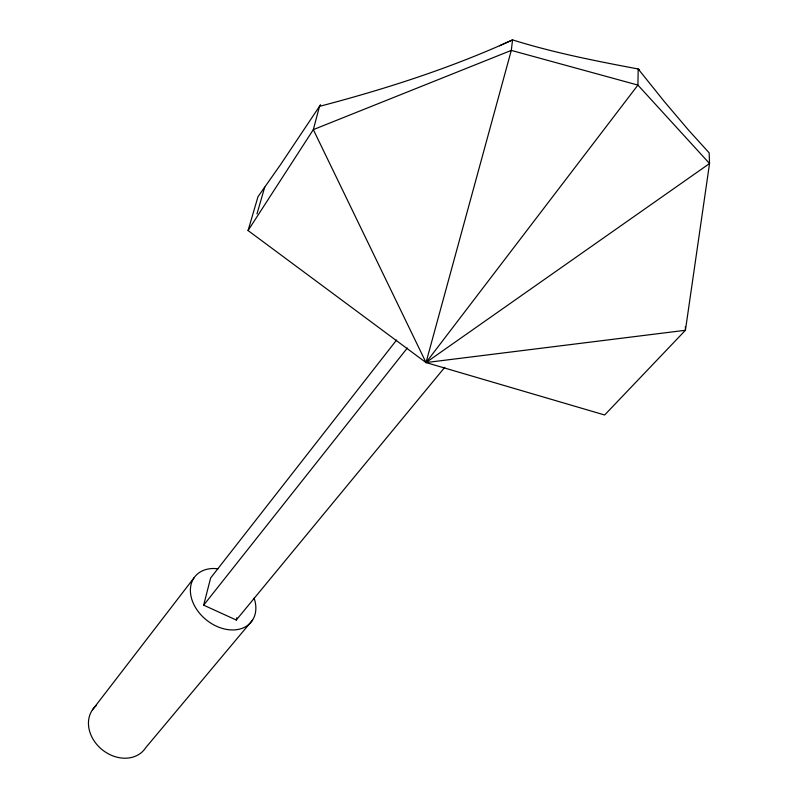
<?xml version="1.0" encoding="UTF-8"?>
<svg xmlns="http://www.w3.org/2000/svg" width="798" height="798" viewBox="0 0 798 798"><rect width="100%" height="100%" fill="white"/><g stroke="black" fill="none" stroke-linecap="round" stroke-linejoin="round"><path stroke-width="1.2" d="M396.586 340.028L210.632 577.981L203.66 605.173L236.278 620.026L236.836 617.662M320.567 104.728L280.467 164.747L257.973 196.747L248.068 230.552L426.012 362.571L637.911 85.087L638.191 68.987L664.564 101.845L688.594 130.184L709.153 152.857L709.542 163.53L685.422 330.282L604.655 414.99L426.012 362.571L511.299 50.394L512.565 39.9C553.622 52.738 595.966 61.017 638.191 68.987L639.587 69.835M256.966 213.904L264.727 187.141M248.068 230.552L313.325 129.625L319.529 106.284L321.574 105.815C386.751 88.628 451.169 67.93 512.565 39.9L499.518 45.775M92.528 709.741L194.114 577.712M203.66 605.173L407.319 348.028M236.278 620.026L444.805 367.27M252.597 620.036L145.645 747.796A32.698 26.524 38.9 0 1 101.236 748.923A32.698 26.524 38.9 0 1 96.448 705.482M426.012 362.571L709.542 163.53L637.911 85.087L511.299 50.394L313.325 129.625L426.012 362.571L685.422 330.282L685.362 326.562M254.093 598.121A36.139 26.643 38.8 0 1 231.949 629.951A36.139 26.643 38.8 0 1 191.141 596.854A36.139 26.643 38.8 0 1 217.934 568.784"/></g></svg>
